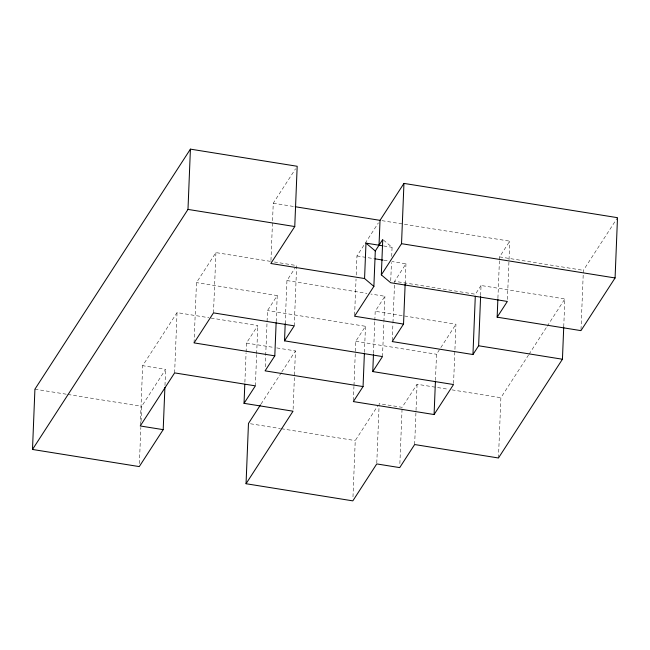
<?xml version="1.0" encoding="UTF-8"?>
<svg xmlns="http://www.w3.org/2000/svg" width="650" height="650" viewBox="0 0 650 650"><rect width="100%" height="100%" fill="white"/><g stroke="black" fill="none" stroke-linecap="round" stroke-linejoin="round"><path stroke-width="0.49" stroke-dasharray="3.25 2.44" d="M140.278 424.962L142.659 365.69L177.044 312.609L208.943 317.728M139.393 463.58L140.847 427.407M141.091 421.379L141.692 406.315L165.62 369.371L142.659 365.69M164.978 385.45L165.62 369.371M174.623 372.897L177.044 312.609M194.058 342.891L196.479 282.604L215.914 252.598L270.741 261.398M213.493 312.886L215.914 252.598M244.887 382.241L246.057 353.104M246.098 352.097L246.464 343.054L257.79 325.569L209.942 317.891M255.369 385.856L256.62 354.705M256.661 353.706L257.79 325.569M265.249 366.827L267.507 310.57L277.225 295.563L196.479 282.604M270.952 260.479L273.252 203.206L295.547 168.789M276.177 321.685L277.225 295.563M285.212 323.765L286.942 280.564L295.579 267.223M294.239 325.845L296.66 265.558L271.741 261.56M293.109 409.191L295.449 350.919L274.454 347.547M354.591 315.217L356.046 279.045M356.208 275.023L356.972 255.938L378.381 222.885M353.381 400.571L353.941 386.506M353.982 385.499L355.761 341.291L365.479 326.292L267.507 310.57M352.983 496.844L355.241 440.586L378.081 405.324M364.431 352.414L365.479 326.292M373.498 353.486L374.79 321.336M374.831 320.328L375.196 311.285L384.914 296.286L370.914 294.036M376.789 462.922L379.169 403.642L402.131 407.331L417.073 384.256L448.004 389.22M382.493 356.566L383.866 322.408M383.906 321.401L384.914 296.286M390.731 280.702L391.463 262.486M391.706 256.417L392.072 247.309L382.752 239.468M392.251 340.559L392.933 323.481M392.974 322.473L394.631 281.279L405.957 263.794L391.958 261.552M405.153 283.896L405.957 263.794M399.872 463.588L402.131 407.331M414.651 444.543L417.073 384.256M435.459 380.372L436.507 354.25L440.286 348.416M453.562 383.524L455.942 324.244L375.196 311.285M480.642 295.547L481.049 285.496L564.858 298.951L563.729 327.08M497.916 298.09L499.411 260.91M499.452 259.911L499.574 256.896L509.762 241.166L403.975 224.193M498.461 457.99L500.882 397.711L528.458 355.136M507.423 299.439L509.762 241.166M581.003 329.623L583.383 270.343L616.947 218.53M261.032 404.048L281.247 372.848M281.791 372.003L295.449 350.919M440.83 347.588L455.942 324.244M481.049 285.496L475.378 294.239L394.631 281.279M529.011 354.291L546.658 327.048M547.211 326.194L564.858 298.951M273.252 203.206L294.206 206.57M382.021 220.667L402.976 224.031M499.574 256.896L583.383 270.343M383.687 245.968L392.072 247.309M356.972 255.938L373.969 258.668M383.963 260.268L387.961 260.91M286.942 280.564L366.917 293.394M355.761 341.291L436.507 354.25M246.464 343.054L273.455 347.384M451.994 389.862L500.882 397.711M34.921 389.179L66.853 394.298M67.852 394.461L141.692 406.315M250.461 423.767L280.402 428.569M281.393 428.732L355.241 440.586"/><path stroke-width="0.97" d="M164.897 387.457L163.199 429.65L139.271 466.594L32.5 449.459L34.921 389.179L190.409 149.134L297.18 166.27L294.759 226.549L270.831 263.494L364.561 278.533L373.88 286.382L354.551 316.217L403.536 324.082L405.153 283.896M32.5 449.459L187.988 209.414L190.409 149.134M563.729 327.08L562.437 359.231L498.461 457.99L414.651 444.543L399.709 467.61L376.748 463.929L352.82 500.866L246.049 483.73L293.028 411.198L244.043 403.341L244.806 384.248M246.049 483.73L248.471 423.451L260.488 404.893M364.39 353.421L363.058 386.571L265.086 370.849L274.804 355.851L276.136 322.692M363.058 386.571L353.34 401.578L434.086 414.537L453.521 384.532L372.775 371.572L382.493 356.566L284.521 340.844L285.212 323.765M364.561 278.533L365.983 243.124L382.752 245.814M373.88 286.382L375.302 250.965L382.752 239.468L381.331 274.877L390.65 282.726L507.341 301.446L497.152 317.176L580.962 330.631L615.079 277.964L617.5 217.677L403.951 183.406L380.023 220.35L379.031 245.221M372.775 371.572L373.457 354.494M381.331 274.877L401.529 243.685L403.951 183.406M434.086 414.537L435.419 381.379M403.536 324.082L392.21 341.567L472.956 354.526L475.296 296.254M472.956 354.526L478.628 345.776L480.602 296.546M497.152 317.176L497.876 299.089M244.043 403.341L255.369 385.856L174.623 372.897L140.237 425.969L163.199 429.65M284.521 340.844L294.239 325.845L213.493 312.886L194.058 342.891L274.804 355.851M295.206 206.732L380.023 220.35M187.988 209.414L294.759 226.549M401.529 243.685L615.079 277.964M374.969 258.822L382.964 260.106M478.628 345.776L562.437 359.231M365.983 243.124L375.302 250.965"/></g></svg>
